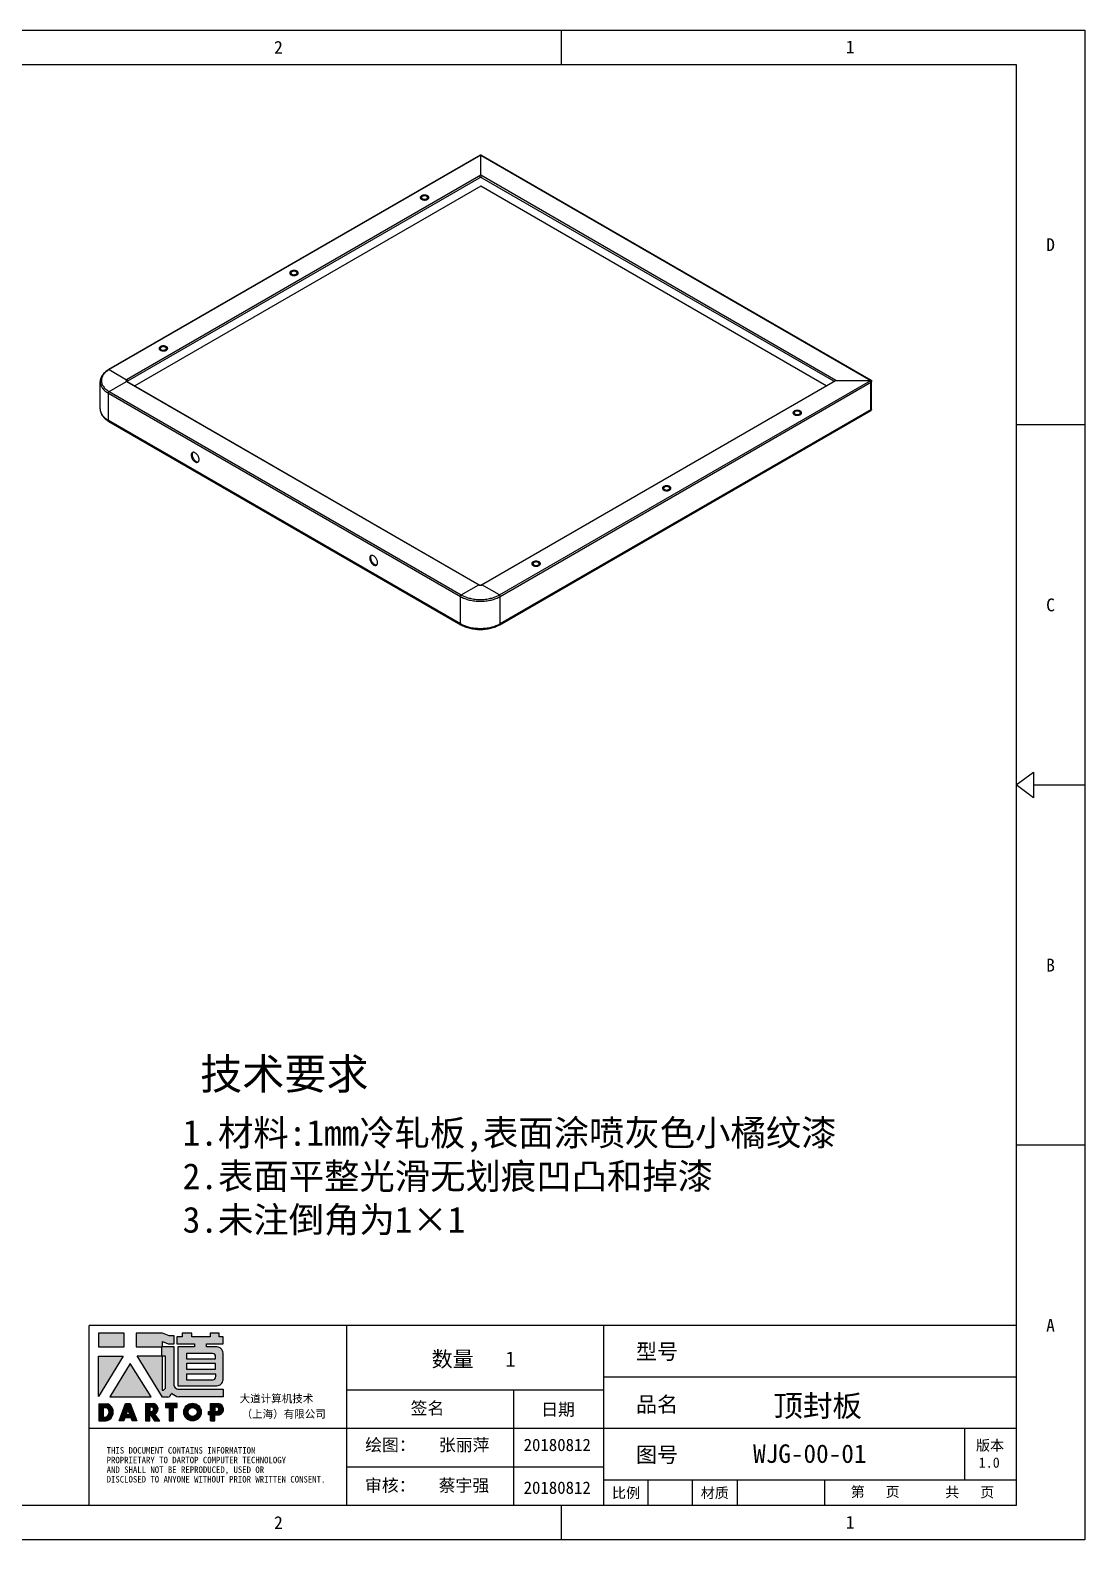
# Model space of a CAD drawing. Header units: millimetres. Extents: x 13106 to 40242, y 18888 to 28426.
# Drawn here: x 26977 to 27833, y 25390 to 26615 of the extents above; entities that cross this region are included whole.
import ezdxf
from ezdxf.enums import TextEntityAlignment as Align

# ---------------------------------------------------------------- set-up
doc = ezdxf.new("R2010")
doc.units = ezdxf.units.MM
for name, color, linetype in [('02___PRT_ALL_AXES', 7, 'Continuous'), ('4', 7, 'Continuous'), ('print', 30, 'Continuous')]:
    doc.layers.add(name, color=color, linetype=linetype)
doc.styles.add('Dartop', font='')
doc.styles.add('hzHT', font='simhei.ttf')
doc.styles.get('Dartop').set_extended_font_data('FangSong_GB2312')

# ---------------------------------------------------------------- blocks, each defined once
blk = doc.blocks.new('dadao')
for p, q in [((48, 19.2), (44.9, 10.4)), ((44.9, 10.4), (51.2, 10.4)), ((51.2, 10.4), (48, 19.2))]:
    blk.add_line(p, q)
for points in [[(41.8, 121.6), (41.8, 143.7), (-0.4, 143.7), (-0.4, 121.6), (41.8, 121.6)], [(104.8, 122), (104.8, 130.3), (114.1, 126.3), (124.2, 126.3), (124.2, 139.6), (115.9, 139.6), (105.1, 143.9), (61.5, 143.9)], [(61.7, 144), (61.7, 121.3), (103.9, 121.3)], [(113.4, 38.7), (105.1, 38.7), (63, 106.5), (103.9, 106.5), (103.9, 120.9), (103.9, 121.3)], [(109.7, 53.6), (109.7, 106.2), (104.3, 106.2), (104.3, 50.4), (106.6, 50.4)], [(144.6, 94.4), (144.6, 84.8), (192, 84.8), (192, 94.1), (144.9, 94.1)], [(0, 28), (0, 0), (11.8, 0)], [(0.1, 28), (14, 28)], [(76.8, 28.2), (76.8, 0), (84.1, 0), (84.1, 11.1), (91.6, -0.1), (100.3, -0.1), (91.7, 11.1)], [(76.8, 28.2), (90.6, 28.2)], [(120.2, 45), (119.5, 45), (119.5, 44.6)], [(183.7, 0), (183.7, 9.6), (180.6, 9.6), (180.6, 14.9), (183.8, 14.9), (183.8, 28.1), (196.1, 28.1), (196.5, 28.1)], [(7.1, 21.8), (7.1, 6.1), (12, 6.1)], [(7.1, 21.8), (11.4, 21.8)], [(84, 22.7), (84, 15.3), (87.2, 15.3)], [(84, 22.7), (87.3, 22.7)], [(183.7, 0), (190.9, 0), (190.9, 9.6), (198.8, 9.6)], [(194.9, 22.3), (190.8, 22.3), (190.8, 15), (194.4, 15)]]:
    blk.add_lwpolyline(points)
blk.add_lwpolyline([(137.1, 144.2), (137.1, 137.9), (128.3, 137.9), (128.3, 126.5), (157.3, 126.5), (157.3, 121.5), (130.3, 121.5), (130.3, 57.5), (194.4, 57.5, 0.414214), (204.4, 67.5), (204.4, 111.3, 0.414214), (194.4, 121.3), (177.5, 121.3), (177.5, 126.3), (204.7, 126.3), (204.7, 137.7), (198.2, 137.7), (198.2, 143.9), (183.3, 143.9), (183.3, 138), (153, 138), (153, 144.2), (137.1, 144.2)], format="xyb", close=True)
for points in [[(-0.3, 106.2), (40.4, 106.2), (-0.3, 39.7), (-0.3, 106.2)], [(51.7, 94.1), (18.4, 39.3), (86.2, 39.3)], [(43.8, 28.2), (51.8, 28.2), (62.6, -0.1), (55, -0.1), (53.2, 5), (42.9, 5), (41.1, 0), (33.6, 0)], [(110, 28.1), (110, 21.9), (116, 21.9), (116, -0.1), (123.2, -0.1), (123.2, 22), (129.2, 22), (129.2, 28.1), (110, 28.1)]]:
    blk.add_lwpolyline(points, close=True)
for points in [[(104.8, 122), (123.4, 122), (123.4, 60, 0.414214), (131.4, 52), (204.8, 52), (204.8, 39.1), (131.7, 39.1)], [(144.3, 110.8), (144.3, 101.8), (192.3, 101.8), (192.3, 105.5, 0.414214), (187.3, 110.5), (144.3, 110.5)], [(144.6, 77), (144.6, 67.5), (187.6, 67.5, 0.414214), (192.6, 72.5), (192.6, 76.4), (144.6, 76.4)]]:
    blk.add_lwpolyline(points, format="xyb")
for radius in [14.5, 7.44]:
    blk.add_circle((154.2, 14.2), radius)
for centre, radius, start, end in [((99.2, 60.7), 12.6, 305.6399, 325.969), ((9.6, 14.2), 14.4, 278.6604, 72.3203), ((88.6, 19.4), 8.95, 290.6073, 77.2124), ((111.6, 46.7), 8.19, 282.9811, 347.6627), ((136, 61.7), 22.9, 226.7358, 259.3209), ((195.7, 18.6), 9.51, 288.8959, 85.2442), ((8.5, 13.9), 8.49, 294.2143, 69.7177), ((86.4, 19), 3.8, 282.527, 76.7196), ((193.7, 18.7), 3.8, 280.9891, 72.5513)]:
    blk.add_arc(centre, radius, start, end)

msp = doc.modelspace()

# ---------------------------------------------------------------- hatches: boundary and pattern name
for points in [[(27052.827, 25557.596), (27031.997, 25557.596), (27031.997, 25546.713), (27052.827, 25546.713)], [(27052.156, 25539.099), (27032.053, 25539.099), (27032.053, 25506.277)], [(27057.729, 25533.143), (27041.295, 25506.058), (27074.758, 25506.058)], [(27096.005, 25500.516), (27086.495, 25500.516), (27086.495, 25497.499), (27089.462, 25497.499), (27089.462, 25486.627), (27093.015, 25486.627), (27093.015, 25497.506), (27096.005, 25497.506)]]:
    msp.add_hatch(color=0).paths.add_polyline_path(points)
h = msp.add_hatch(color=0)
h.paths.add_polyline_path([(27083.954, 25550.982), (27088.551, 25548.996), (27093.521, 25548.996), (27093.521, 25555.574), (27089.421, 25555.574), (27084.078, 25557.684), (27062.669, 25557.684), (27062.669, 25546.559), (27083.5, 25546.559), (27083.5, 25546.334), (27083.5, 25539.224), (27063.3, 25539.224), (27084.077, 25505.786), (27088.191, 25505.786, 0.27937482), (27091.195, 25508.707), (27091.195, 25508.861), (27091.558, 25508.861, 0.14314537), (27097.222, 25505.978), (27133.326, 25505.978), (27133.326, 25512.32), (27097.068, 25512.32, -0.41421356), (27093.119, 25516.269), (27093.119, 25546.91), (27083.954, 25546.91)])
h.paths.add_polyline_path([(27083.71, 25539.082), (27086.357, 25539.081), (27086.357, 25513.129, -0.08893574), (27084.823, 25511.551), (27083.701, 25511.551)], flags=16)
h = msp.add_hatch(color=0)
h.paths.add_polyline_path([(27133.264, 25554.653), (27130.051, 25554.653), (27130.051, 25557.709), (27122.709, 25557.709), (27122.709, 25554.806), (27107.719, 25554.806), (27107.719, 25557.862), (27099.868, 25557.862), (27099.868, 25554.749), (27095.529, 25554.749), (27095.529, 25549.116), (27109.845, 25549.116), (27109.845, 25546.624), (27096.505, 25546.624), (27096.505, 25515.078), (27128.174, 25515.078, 0.41421356), (27133.111, 25520.015), (27133.111, 25541.618, 0.41421356), (27128.174, 25546.555), (27119.802, 25546.555), (27119.802, 25548.999), (27133.264, 25548.999)])
h.paths.add_polyline_path([(27124.677, 25541.207, -0.41421356), (27127.145, 25538.738), (27127.145, 25536.928), (27103.435, 25536.928), (27103.435, 25541.207)], flags=16)
h.paths.add_polyline_path([(27126.992, 25533.108), (27126.992, 25528.524), (27103.588, 25528.524), (27103.588, 25533.108)], flags=16)
h.paths.add_polyline_path([(27127.298, 25524.399), (27127.298, 25522.436, -0.41421356), (27124.829, 25519.968), (27103.588, 25519.968), (27103.588, 25524.399)], flags=16)
h = msp.add_hatch(color=0)
h.paths.add_polyline_path([(27039.098, 25500.467), (27032.201, 25500.467), (27032.201, 25486.668), (27038.009, 25486.668, 0.79301591)])
h.paths.add_polyline_path([(27038.112, 25489.69), (27035.7, 25489.69), (27035.7, 25497.445), (27037.845, 25497.445, -0.67136089)], flags=16)
h = msp.add_hatch(color=0)
h.paths.add_polyline_path([(27057.781, 25500.58), (27053.845, 25500.58), (27048.783, 25486.654), (27052.511, 25486.654), (27053.389, 25489.122), (27058.439, 25489.122), (27059.336, 25486.624), (27063.094, 25486.624)])
h.paths.add_polyline_path([(27057.474, 25491.782), (27054.345, 25491.782), (27055.881, 25496.158)], flags=16)
h = msp.add_hatch(color=0)
h.paths.add_polyline_path([(27076.912, 25500.57), (27070.129, 25500.57), (27070.129, 25486.646), (27073.713, 25486.646), (27073.713, 25492.166), (27077.397, 25486.596), (27081.729, 25486.596), (27077.488, 25492.131, 0.74405494)])
h.paths.add_polyline_path([(27073.68, 25494.227), (27073.68, 25497.884), (27075.282, 25497.884, -0.79680897), (27075.258, 25494.227)], flags=16)
h = msp.add_hatch(color=0)
h.paths.add_polyline_path([(27101.174, 25493.658, 1), (27115.473, 25493.658, 1)])
h.paths.add_polyline_path([(27111.996, 25493.658, -1), (27104.651, 25493.658, -1)], flags=16)
h = msp.add_hatch(color=0)
h.paths.add_polyline_path([(27129.187, 25500.537), (27128.982, 25500.537), (27122.935, 25500.537), (27122.935, 25494.039), (27121.331, 25494.039), (27121.331, 25491.401), (27122.909, 25491.401), (27122.909, 25486.67), (27126.439, 25486.67), (27126.439, 25491.419), (27130.318, 25491.419, 0.81230381)])
h.paths.add_polyline_path([(27126.387, 25494.057), (27126.387, 25497.692), (27128.396, 25497.692, -0.77821343), (27128.19, 25494.057)], flags=16)

# ---------------------------------------------------------------- linework, layer by layer
at = {"color": 0}
for p, q in [((27407.852, 26587.444), (27407.852, 26615.291)), ((26119.52, 26587.444), (27777.231, 26587.444)), ((27777.231, 26587.444), (27777.231, 25417.865)), ((27832.925, 26295.049), (27777.231, 26295.049)), ((27791.154, 26002.655), (27832.925, 26002.655)), ((27832.925, 25710.26), (27777.231, 25710.26)), ((27777.231, 25564.063), (27024.514, 25564.063)), ((27024.514, 25417.865), (27024.514, 25564.063)), ((27233.367, 25564.063), (27233.367, 25417.865)), ((27442.22, 25417.865), (27442.22, 25564.063)), ((27233.367, 25511.849), (27442.22, 25511.849)), ((27369.122, 25511.849), (27369.122, 25417.865)), ((27442.22, 25522.292), (27777.231, 25522.292)), ((27024.514, 25480.521), (27233.367, 25480.521)), ((27233.367, 25480.521), (27777.231, 25480.521)), ((27735.46, 25438.751), (27735.46, 25480.521)), ((27233.367, 25449.193), (27442.22, 25449.193)), ((27442.22, 25438.751), (27777.231, 25438.751)), ((27478.32, 25417.865), (27478.32, 25438.751)), ((27514.42, 25417.865), (27514.42, 25438.751)), ((27550.815, 25417.865), (27550.815, 25438.751)), ((27621.74, 25417.865), (27621.74, 25438.751)), ((27777.231, 25417.865), (26119.52, 25417.865)), ((27407.852, 25390.018), (27407.852, 25417.865))]:
    msp.add_line(p, q, dxfattribs=at)
at = {"color": 3, "linetype": 'Continuous'}
for p, q in [((27341.828, 26513.957), (27040.225, 26339.828)), ((27342.328, 26513.899), (27040.737, 26339.777)), ((27341.638, 26513.501), (27342.328, 26513.103)), ((27342.328, 26497.61), (27342.328, 26513.899)), ((27342.328, 26513.899), (27659.077, 26331.028)), ((27659.602, 26331.071), (27342.828, 26513.957)), ((27342.328, 26497.61), (27054.844, 26331.632)), ((27343.035, 26496.345), (27055.569, 26330.377)), ((27629.114, 26330.364), (27341.621, 26496.345)), ((27630.864, 26331.028), (27342.328, 26497.61)), ((27342.328, 26488.608), (27061.607, 26326.535)), ((27622.768, 26326.7), (27342.328, 26488.608)), ((27040.737, 26339.777), (27054.844, 26331.632)), ((27033.317, 26308.001), (27033.317, 26330.026)), ((27040.013, 26298.668), (27040.013, 26320.694)), ((27040.013, 26320.694), (27325.883, 26155.65)), ((27040.737, 26321.949), (27054.844, 26330.093)), ((27040.737, 26321.949), (27326.608, 26156.905)), ((27054.844, 26330.093), (27340.714, 26165.05)), ((27055.357, 26330.144), (27341.227, 26165.101)), ((27055.569, 26330.377), (27055.569, 26330.022)), ((27342.868, 26165.101), (27630.339, 26331.071)), ((27343.38, 26165.05), (27630.864, 26331.028)), ((27357.487, 26156.905), (27659.077, 26331.028)), ((27358.212, 26155.65), (27659.82, 26329.783)), ((27630.864, 26331.028), (27659.077, 26331.028)), ((27658.388, 26330.63), (27657.699, 26331.028)), ((27659.113, 26307.349), (27659.113, 26329.374)), ((27659.82, 26307.757), (27659.82, 26330.599)), ((27357.798, 26132.709), (27659.052, 26306.638)), ((27358.212, 26133.625), (27659.82, 26307.757)), ((27040.013, 26298.668), (27325.883, 26133.625)), ((27040.427, 26297.753), (27326.297, 26132.709)), ((27326.608, 26156.905), (27340.714, 26165.05)), ((27357.487, 26156.905), (27343.38, 26165.05)), ((27325.883, 26133.625), (27325.883, 26155.65)), ((27358.212, 26133.625), (27358.212, 26155.65))]:
    msp.add_line(p, q, dxfattribs=at)
at = {"color": 7, "linetype": 'Continuous'}
for p, q in [((27294.315, 26478.035), (27295.022, 26478.443)), ((27299.265, 26480.893), (27298.558, 26480.484)), ((27188.25, 26416.798), (27188.957, 26417.207)), ((27193.199, 26419.656), (27192.492, 26419.248)), ((27082.184, 26355.562), (27082.891, 26355.97)), ((27087.134, 26358.419), (27086.427, 26358.011)), ((27659.61, 26330.478), (27659.82, 26330.599)), ((27596.958, 26303.308), (27597.665, 26303.716)), ((27601.908, 26306.166), (27601.201, 26305.757)), ((27490.893, 26242.071), (27491.6, 26242.48)), ((27495.842, 26244.929), (27495.135, 26244.521)), ((27384.827, 26180.835), (27385.534, 26181.243)), ((27389.777, 26183.692), (27389.07, 26183.284))]:
    msp.add_line(p, q, dxfattribs=at)
at = {"color": 0}
msp.add_lwpolyline([(27777.231, 26002.655), (27791.154, 26013.097), (27791.154, 25992.212), (27777.231, 26002.655)], close=True, dxfattribs=at)
at = {"color": 3, "linetype": 'Continuous'}
for centre, radius, start, end in [((27050.839, 26322.277), 20.206, 119.99662, 121.165131), ((27658.36, 26307.019), 0.676, 300.041233, 311.062348)]:
    msp.add_arc(centre, radius, start, end, dxfattribs=at)
for points, knots in [([(27341.126, 26513.552), (27341.195, 26513.592), (27341.384, 26513.62), (27341.553, 26513.55), (27341.638, 26513.501)], [0, 0, 0, 0, 0.44921659, 1, 1, 1, 1]), ([(27342.328, 26513.899), (27342.244, 26513.95), (27342.08, 26514.022), (27341.894, 26513.996), (27341.828, 26513.957)], [0, 0, 0, 0, 0.55896244, 1, 1, 1, 1]), ([(27342.328, 26513.899), (27342.411, 26513.95), (27342.575, 26514.022), (27342.761, 26513.996), (27342.828, 26513.957)], [0, 0, 0, 0, 0.55896314, 1, 1, 1, 1]), ([(27299.265, 26480.893), (27299.006, 26481.042), (27298.419, 26481.284), (27297.463, 26481.476), (27296.452, 26481.504), (27295.468, 26481.365), (27294.591, 26481.072), (27293.888, 26480.644), (27293.412, 26480.102), (27293.29, 26479.666), (27293.29, 26479.464)], [0, 0, 0, 0, 0.12882282, 0.27056753, 0.41788333, 0.56238709, 0.69620291, 0.81359552, 0.91306672, 1, 1, 1, 1]), ([(27293.29, 26479.464), (27293.29, 26479.33), (27293.339, 26479.053), (27293.55, 26478.666), (27293.883, 26478.315), (27294.162, 26478.124), (27294.315, 26478.035)], [0, 0, 0, 0, 0.21777015, 0.45095262, 0.7101899, 1, 1, 1, 1]), ([(27294.315, 26478.035), (27294.574, 26477.885), (27295.161, 26477.643), (27296.117, 26477.452), (27297.128, 26477.424), (27298.112, 26477.562), (27298.989, 26477.855), (27299.692, 26478.284), (27300.168, 26478.825), (27300.29, 26479.262), (27300.29, 26479.464)], [0, 0, 0, 0, 0.12882282, 0.27056753, 0.41788333, 0.56238709, 0.69620291, 0.81359552, 0.91306672, 1, 1, 1, 1]), ([(27300.29, 26479.464), (27300.29, 26479.597), (27300.241, 26479.875), (27300.03, 26480.262), (27299.697, 26480.612), (27299.419, 26480.804), (27299.265, 26480.893)], [0, 0, 0, 0, 0.21777015, 0.45095262, 0.7101899, 1, 1, 1, 1]), ([(27193.199, 26419.656), (27192.94, 26419.806), (27192.354, 26420.048), (27191.398, 26420.239), (27190.386, 26420.267), (27189.403, 26420.129), (27188.525, 26419.836), (27187.823, 26419.407), (27187.346, 26418.866), (27187.225, 26418.429), (27187.225, 26418.227)], [0, 0, 0, 0, 0.12882282, 0.27056753, 0.41788333, 0.56238709, 0.69620291, 0.81359552, 0.91306672, 1, 1, 1, 1]), ([(27187.225, 26418.227), (27187.225, 26418.094), (27187.274, 26417.816), (27187.485, 26417.429), (27187.817, 26417.079), (27188.096, 26416.887), (27188.25, 26416.798)], [0, 0, 0, 0, 0.21777015, 0.45095262, 0.7101899, 1, 1, 1, 1]), ([(27188.25, 26416.798), (27188.509, 26416.649), (27189.095, 26416.407), (27190.051, 26416.215), (27191.063, 26416.187), (27192.046, 26416.326), (27192.924, 26416.619), (27193.627, 26417.047), (27194.103, 26417.588), (27194.225, 26418.025), (27194.225, 26418.227)], [0, 0, 0, 0, 0.12882282, 0.27056753, 0.41788333, 0.56238709, 0.69620291, 0.81359552, 0.91306672, 1, 1, 1, 1]), ([(27194.225, 26418.227), (27194.225, 26418.36), (27194.175, 26418.638), (27193.965, 26419.025), (27193.632, 26419.376), (27193.353, 26419.567), (27193.199, 26419.656)], [0, 0, 0, 0, 0.21777015, 0.45095262, 0.7101899, 1, 1, 1, 1]), ([(27087.134, 26358.419), (27086.875, 26358.569), (27086.288, 26358.811), (27085.332, 26359.002), (27084.321, 26359.03), (27083.337, 26358.892), (27082.46, 26358.599), (27081.757, 26358.171), (27081.281, 26357.629), (27081.159, 26357.192), (27081.159, 26356.991)], [0, 0, 0, 0, 0.12882282, 0.27056753, 0.41788333, 0.56238709, 0.69620291, 0.81359552, 0.91306672, 1, 1, 1, 1]), ([(27081.159, 26356.991), (27081.159, 26356.857), (27081.208, 26356.579), (27081.419, 26356.192), (27081.752, 26355.842), (27082.031, 26355.65), (27082.184, 26355.562)], [0, 0, 0, 0, 0.21777015, 0.45095262, 0.7101899, 1, 1, 1, 1]), ([(27082.184, 26355.562), (27082.443, 26355.412), (27083.03, 26355.17), (27083.986, 26354.979), (27084.997, 26354.951), (27085.981, 26355.089), (27086.858, 26355.382), (27087.561, 26355.81), (27088.037, 26356.352), (27088.159, 26356.789), (27088.159, 26356.991)], [0, 0, 0, 0, 0.12882282, 0.27056753, 0.41788333, 0.56238709, 0.69620291, 0.81359552, 0.91306672, 1, 1, 1, 1]), ([(27088.159, 26356.991), (27088.159, 26357.124), (27088.11, 26357.402), (27087.899, 26357.789), (27087.566, 26358.139), (27087.288, 26358.331), (27087.134, 26358.419)], [0, 0, 0, 0, 0.21777015, 0.45095262, 0.7101899, 1, 1, 1, 1]), ([(27040.225, 26339.828), (27039.204, 26339.238), (27037.34, 26337.952), (27035.097, 26335.578), (27033.656, 26332.903), (27033.317, 26330.965), (27033.317, 26330.026)], [0, 0, 0, 0, 0.28221555, 0.53894027, 0.77516216, 1, 1, 1, 1]), ([(27040.382, 26339.567), (27039.46, 26339.01), (27037.792, 26337.808), (27035.816, 26335.633), (27034.588, 26333.237), (27034.2, 26330.71), (27034.693, 26328.191), (27036.016, 26325.819), (27038.076, 26323.674), (27039.792, 26322.495), (27040.737, 26321.949)], [0, 0, 0, 0, 0.14364229, 0.27227429, 0.38836247, 0.49733797, 0.60679288, 0.7241605, 0.85452331, 1, 1, 1, 1]), ([(27040.225, 26339.828), (27040.294, 26339.868), (27040.483, 26339.896), (27040.652, 26339.826), (27040.737, 26339.777)], [0, 0, 0, 0, 0.44921659, 1, 1, 1, 1]), ([(27054.844, 26331.632), (27054.688, 26331.542), (27054.42, 26331.337), (27054.234, 26330.863), (27054.42, 26330.389), (27054.688, 26330.183), (27054.844, 26330.093)], [0, 0, 0, 0, 0.27538249, 0.49999901, 0.7246162, 1, 1, 1, 1]), ([(27054.844, 26331.632), (27055.059, 26331.508), (27055.399, 26331.116), (27055.569, 26330.626), (27055.569, 26330.377)], [0, 0, 0, 0, 0.49999887, 1, 1, 1, 1]), ([(27659.077, 26331.028), (27659.166, 26331.076), (27659.341, 26331.144), (27659.532, 26331.112), (27659.602, 26331.071)], [0, 0, 0, 0, 0.55466668, 1, 1, 1, 1]), ([(27033.317, 26330.026), (27033.317, 26329.155), (27033.638, 26327.34), (27035.015, 26324.812), (27037.189, 26322.526), (27039.009, 26321.273), (27040.013, 26320.694)], [0, 0, 0, 0, 0.21777099, 0.45094932, 0.71019729, 1, 1, 1, 1]), ([(27040.013, 26320.694), (27040.013, 26320.942), (27040.182, 26321.432), (27040.522, 26321.825), (27040.737, 26321.949)], [0, 0, 0, 0, 0.50000167, 1, 1, 1, 1]), ([(27054.844, 26330.093), (27054.879, 26330.114), (27055.007, 26330.178), (27055.16, 26330.205), (27055.26, 26330.182)], [0, 0, 0, 0, 0.28511808, 1, 1, 1, 1]), ([(27055.267, 26330.209), (27055.263, 26330.214), (27055.293, 26330.183), (27055.31, 26330.174), (27055.341, 26330.153), (27055.357, 26330.144)], [0, 0, 0, 0, 0.17062194, 0.5035184, 1, 1, 1, 1]), ([(27055.432, 26330.274), (27055.422, 26330.265), (27055.387, 26330.226), (27055.358, 26330.182), (27055.343, 26330.147)], [0, 0, 0, 0, 0.26513357, 1, 1, 1, 1]), ([(27055.569, 26330.377), (27055.556, 26330.37), (27055.507, 26330.34), (27055.462, 26330.304), (27055.432, 26330.274)], [0, 0, 0, 0, 0.26333968, 1, 1, 1, 1]), ([(27659.113, 26329.374), (27659.113, 26329.623), (27658.943, 26330.113), (27658.603, 26330.505), (27658.388, 26330.63)], [0, 0, 0, 0, 0.50000113, 1, 1, 1, 1]), ([(27659.077, 26331.028), (27659.293, 26330.909), (27659.643, 26330.526), (27659.82, 26330.034), (27659.82, 26329.783)], [0, 0, 0, 0, 0.49420463, 1, 1, 1, 1]), ([(27659.602, 26331.071), (27659.672, 26331.031), (27659.794, 26330.883), (27659.82, 26330.699), (27659.82, 26330.599)], [0, 0, 0, 0, 0.44546477, 1, 1, 1, 1]), ([(27033.317, 26308.001), (27033.317, 26306.999), (27033.671, 26304.947), (27035.171, 26302.133), (27037.479, 26299.674), (27039.388, 26298.352), (27040.427, 26297.753)], [0, 0, 0, 0, 0.23052305, 0.46926144, 0.72398693, 1, 1, 1, 1]), ([(27033.317, 26308.001), (27033.317, 26307.13), (27033.638, 26305.315), (27035.015, 26302.787), (27037.189, 26300.501), (27039.009, 26299.248), (27040.013, 26298.668)], [0, 0, 0, 0, 0.21777099, 0.45094932, 0.71019729, 1, 1, 1, 1]), ([(27601.908, 26306.166), (27601.649, 26306.315), (27601.062, 26306.557), (27600.106, 26306.749), (27599.095, 26306.776), (27598.111, 26306.638), (27597.234, 26306.345), (27596.531, 26305.917), (27596.055, 26305.375), (27595.933, 26304.939), (27595.933, 26304.737)], [0, 0, 0, 0, 0.12882282, 0.27056753, 0.41788333, 0.56238709, 0.69620291, 0.81359552, 0.91306672, 1, 1, 1, 1]), ([(27658.804, 26306.509), (27658.821, 26306.524), (27658.886, 26306.586), (27658.94, 26306.661), (27658.973, 26306.721)], [0, 0, 0, 0, 0.24285212, 1, 1, 1, 1]), ([(27658.973, 26306.721), (27658.996, 26306.764), (27659.085, 26306.962), (27659.113, 26307.183), (27659.113, 26307.349)], [0, 0, 0, 0, 0.22749382, 1, 1, 1, 1]), ([(27659.82, 26307.757), (27659.764, 26307.523), (27659.589, 26307.083), (27659.244, 26306.748), (27659.052, 26306.638)], [0, 0, 0, 0, 0.52141957, 1, 1, 1, 1]), ([(27040.427, 26297.753), (27040.361, 26297.791), (27040.237, 26297.895), (27040.053, 26298.196), (27040.013, 26298.477), (27040.013, 26298.668)], [0, 0, 0, 0, 0.21843961, 0.45230858, 1, 1, 1, 1]), ([(27595.933, 26304.737), (27595.933, 26304.603), (27595.982, 26304.326), (27596.193, 26303.938), (27596.526, 26303.588), (27596.805, 26303.397), (27596.958, 26303.308)], [0, 0, 0, 0, 0.21777015, 0.45095262, 0.7101899, 1, 1, 1, 1]), ([(27596.958, 26303.308), (27597.217, 26303.158), (27597.804, 26302.916), (27598.76, 26302.725), (27599.771, 26302.697), (27600.755, 26302.835), (27601.632, 26303.128), (27602.335, 26303.557), (27602.811, 26304.098), (27602.933, 26304.535), (27602.933, 26304.737)], [0, 0, 0, 0, 0.12882282, 0.27056753, 0.41788333, 0.56238709, 0.69620291, 0.81359552, 0.91306672, 1, 1, 1, 1]), ([(27602.933, 26304.737), (27602.933, 26304.87), (27602.884, 26305.148), (27602.673, 26305.535), (27602.34, 26305.885), (27602.062, 26306.077), (27601.908, 26306.166)], [0, 0, 0, 0, 0.21777015, 0.45095262, 0.7101899, 1, 1, 1, 1]), ([(27495.842, 26244.929), (27495.583, 26245.079), (27494.997, 26245.321), (27494.041, 26245.512), (27493.029, 26245.54), (27492.046, 26245.402), (27491.168, 26245.109), (27490.466, 26244.68), (27489.989, 26244.139), (27489.868, 26243.702), (27489.868, 26243.5)], [0, 0, 0, 0, 0.12882282, 0.27056753, 0.41788333, 0.56238709, 0.69620291, 0.81359552, 0.91306672, 1, 1, 1, 1]), ([(27489.868, 26243.5), (27489.868, 26243.367), (27489.917, 26243.089), (27490.127, 26242.702), (27490.46, 26242.352), (27490.739, 26242.16), (27490.893, 26242.071)], [0, 0, 0, 0, 0.21777015, 0.45095262, 0.7101899, 1, 1, 1, 1]), ([(27490.893, 26242.071), (27491.152, 26241.922), (27491.738, 26241.68), (27492.694, 26241.488), (27493.706, 26241.46), (27494.689, 26241.599), (27495.567, 26241.892), (27496.27, 26242.32), (27496.746, 26242.861), (27496.868, 26243.298), (27496.868, 26243.5)], [0, 0, 0, 0, 0.12882282, 0.27056753, 0.41788333, 0.56238709, 0.69620291, 0.81359552, 0.91306672, 1, 1, 1, 1]), ([(27496.868, 26243.5), (27496.868, 26243.633), (27496.818, 26243.911), (27496.608, 26244.298), (27496.275, 26244.648), (27495.996, 26244.84), (27495.842, 26244.929)], [0, 0, 0, 0, 0.21777015, 0.45095262, 0.7101899, 1, 1, 1, 1]), ([(27389.777, 26183.692), (27389.518, 26183.842), (27388.931, 26184.084), (27387.975, 26184.275), (27386.964, 26184.303), (27385.98, 26184.165), (27385.103, 26183.872), (27384.4, 26183.444), (27383.924, 26182.902), (27383.802, 26182.465), (27383.802, 26182.264)], [0, 0, 0, 0, 0.12882282, 0.27056753, 0.41788333, 0.56238709, 0.69620291, 0.81359552, 0.91306672, 1, 1, 1, 1]), ([(27383.802, 26182.264), (27383.802, 26182.13), (27383.851, 26181.852), (27384.062, 26181.465), (27384.395, 26181.115), (27384.673, 26180.923), (27384.827, 26180.835)], [0, 0, 0, 0, 0.21777015, 0.45095262, 0.7101899, 1, 1, 1, 1]), ([(27384.827, 26180.835), (27385.086, 26180.685), (27385.673, 26180.443), (27386.629, 26180.252), (27387.64, 26180.224), (27388.624, 26180.362), (27389.501, 26180.655), (27390.204, 26181.083), (27390.68, 26181.625), (27390.802, 26182.062), (27390.802, 26182.264)], [0, 0, 0, 0, 0.12882282, 0.27056753, 0.41788333, 0.56238709, 0.69620291, 0.81359552, 0.91306672, 1, 1, 1, 1]), ([(27390.802, 26182.264), (27390.802, 26182.397), (27390.753, 26182.675), (27390.542, 26183.062), (27390.209, 26183.412), (27389.93, 26183.604), (27389.777, 26183.692)], [0, 0, 0, 0, 0.21777015, 0.45095262, 0.7101899, 1, 1, 1, 1]), ([(27340.714, 26165.05), (27340.799, 26165.099), (27340.969, 26165.169), (27341.158, 26165.141), (27341.227, 26165.101)], [0, 0, 0, 0, 0.55078402, 1, 1, 1, 1]), ([(27340.714, 26165.05), (27340.748, 26165.031), (27340.889, 26164.955), (27341.04, 26164.896), (27341.157, 26164.86)], [0, 0, 0, 0, 0.23817858, 1, 1, 1, 1]), ([(27341.157, 26164.86), (27341.443, 26164.772), (27342.047, 26164.691), (27342.651, 26164.772), (27342.938, 26164.86)], [0, 0, 0, 0, 0.50000016, 1, 1, 1, 1]), ([(27341.227, 26165.101), (27341.332, 26165.04), (27341.604, 26164.949), (27342.047, 26164.902), (27342.491, 26164.949), (27342.763, 26165.04), (27342.868, 26165.101)], [0, 0, 0, 0, 0.21487164, 0.49999674, 0.78512685, 1, 1, 1, 1]), ([(27343.38, 26165.05), (27343.295, 26165.099), (27343.126, 26165.169), (27342.937, 26165.141), (27342.868, 26165.101)], [0, 0, 0, 0, 0.55078341, 1, 1, 1, 1]), ([(27342.938, 26164.86), (27342.978, 26164.873), (27343.13, 26164.924), (27343.277, 26164.991), (27343.38, 26165.05)], [0, 0, 0, 0, 0.26143646, 1, 1, 1, 1]), ([(27325.883, 26155.65), (27325.883, 26155.898), (27326.053, 26156.389), (27326.393, 26156.781), (27326.608, 26156.905)], [0, 0, 0, 0, 0.50000167, 1, 1, 1, 1]), ([(27325.883, 26155.65), (27326.989, 26155.011), (27329.409, 26153.884), (27333.35, 26152.687), (27337.616, 26151.95), (27342.047, 26151.701), (27346.479, 26151.95), (27350.745, 26152.687), (27354.685, 26153.884), (27357.105, 26155.011), (27358.212, 26155.65)], [0, 0, 0, 0, 0.11415513, 0.23732606, 0.36697594, 0.50000052, 0.63302503, 0.7626747, 0.8858453, 1, 1, 1, 1]), ([(27326.608, 26156.905), (27327.665, 26156.295), (27329.976, 26155.219), (27333.74, 26154.075), (27337.814, 26153.371), (27342.047, 26153.133), (27346.28, 26153.371), (27350.355, 26154.075), (27354.119, 26155.219), (27356.43, 26156.295), (27357.487, 26156.905)], [0, 0, 0, 0, 0.11415513, 0.23732606, 0.36697594, 0.50000052, 0.63302503, 0.7626747, 0.8858453, 1, 1, 1, 1]), ([(27358.212, 26155.65), (27358.212, 26155.898), (27358.042, 26156.389), (27357.702, 26156.781), (27357.487, 26156.905)], [0, 0, 0, 0, 0.50000113, 1, 1, 1, 1]), ([(27325.883, 26133.625), (27326.989, 26132.986), (27329.409, 26131.859), (27333.35, 26130.662), (27337.616, 26129.924), (27342.047, 26129.676), (27346.479, 26129.924), (27350.745, 26130.662), (27354.685, 26131.859), (27357.105, 26132.986), (27358.212, 26133.625)], [0, 0, 0, 0, 0.11415513, 0.23732606, 0.36697594, 0.50000052, 0.63302503, 0.7626747, 0.8858453, 1, 1, 1, 1]), ([(27326.297, 26132.709), (27326.231, 26132.747), (27326.108, 26132.851), (27325.923, 26133.153), (27325.883, 26133.434), (27325.883, 26133.625)], [0, 0, 0, 0, 0.21843961, 0.45230858, 1, 1, 1, 1]), ([(27326.297, 26132.709), (27327.39, 26132.078), (27329.764, 26130.969), (27333.615, 26129.794), (27337.757, 26129.075), (27342.047, 26128.833), (27346.338, 26129.075), (27350.48, 26129.794), (27354.33, 26130.969), (27356.704, 26132.078), (27357.798, 26132.709)], [0, 0, 0, 0, 0.11568019, 0.23900241, 0.3679984, 0.50000093, 0.63200331, 0.76099889, 0.88432045, 1, 1, 1, 1]), ([(27357.798, 26132.709), (27357.864, 26132.747), (27357.987, 26132.851), (27358.171, 26133.153), (27358.212, 26133.434), (27358.212, 26133.625)], [0, 0, 0, 0, 0.21844046, 0.45230983, 1, 1, 1, 1])]:
    msp.add_open_spline(points, degree=3, knots=knots, dxfattribs=at)
at = {"color": 7, "linetype": 'Continuous'}
for points, knots in [([(27298.558, 26480.484), (27298.373, 26480.591), (27297.954, 26480.764), (27297.271, 26480.901), (27296.549, 26480.921), (27295.846, 26480.822), (27295.219, 26480.613), (27294.717, 26480.307), (27294.377, 26479.92), (27294.29, 26479.608), (27294.29, 26479.464)], [0, 0, 0, 0, 0.12882282, 0.27056753, 0.41788333, 0.56238709, 0.69620291, 0.81359552, 0.91306672, 1, 1, 1, 1]), ([(27294.29, 26479.464), (27294.29, 26479.369), (27294.325, 26479.17), (27294.476, 26478.894), (27294.714, 26478.644), (27294.913, 26478.507), (27295.022, 26478.443)], [0, 0, 0, 0, 0.21777015, 0.45095262, 0.7101899, 1, 1, 1, 1]), ([(27295.022, 26478.443), (27295.207, 26478.336), (27295.626, 26478.163), (27296.309, 26478.027), (27297.032, 26478.007), (27297.734, 26478.106), (27298.361, 26478.315), (27298.863, 26478.621), (27299.203, 26479.008), (27299.29, 26479.32), (27299.29, 26479.464)], [0, 0, 0, 0, 0.12882282, 0.27056753, 0.41788333, 0.56238709, 0.69620291, 0.81359552, 0.91306672, 1, 1, 1, 1]), ([(27299.29, 26479.464), (27299.29, 26479.559), (27299.255, 26479.758), (27299.104, 26480.034), (27298.867, 26480.284), (27298.668, 26480.421), (27298.558, 26480.484)], [0, 0, 0, 0, 0.21777015, 0.45095262, 0.7101899, 1, 1, 1, 1]), ([(27192.492, 26419.248), (27192.307, 26419.355), (27191.888, 26419.527), (27191.205, 26419.664), (27190.483, 26419.684), (27189.781, 26419.585), (27189.154, 26419.376), (27188.652, 26419.07), (27188.312, 26418.683), (27188.225, 26418.371), (27188.225, 26418.227)], [0, 0, 0, 0, 0.12882282, 0.27056753, 0.41788333, 0.56238709, 0.69620291, 0.81359552, 0.91306672, 1, 1, 1, 1]), ([(27188.225, 26418.227), (27188.225, 26418.132), (27188.26, 26417.933), (27188.41, 26417.657), (27188.648, 26417.407), (27188.847, 26417.27), (27188.957, 26417.207)], [0, 0, 0, 0, 0.21777015, 0.45095262, 0.7101899, 1, 1, 1, 1]), ([(27188.957, 26417.207), (27189.142, 26417.1), (27189.561, 26416.927), (27190.244, 26416.79), (27190.966, 26416.77), (27191.669, 26416.869), (27192.295, 26417.078), (27192.797, 26417.384), (27193.138, 26417.771), (27193.225, 26418.083), (27193.225, 26418.227)], [0, 0, 0, 0, 0.12882282, 0.27056753, 0.41788333, 0.56238709, 0.69620291, 0.81359552, 0.91306672, 1, 1, 1, 1]), ([(27193.225, 26418.227), (27193.225, 26418.322), (27193.189, 26418.521), (27193.039, 26418.797), (27192.801, 26419.047), (27192.602, 26419.184), (27192.492, 26419.248)], [0, 0, 0, 0, 0.21777015, 0.45095262, 0.7101899, 1, 1, 1, 1]), ([(27086.427, 26358.011), (27086.242, 26358.118), (27085.823, 26358.291), (27085.14, 26358.428), (27084.418, 26358.447), (27083.715, 26358.349), (27083.088, 26358.139), (27082.586, 26357.834), (27082.246, 26357.447), (27082.159, 26357.135), (27082.159, 26356.991)], [0, 0, 0, 0, 0.12882282, 0.27056753, 0.41788333, 0.56238709, 0.69620291, 0.81359552, 0.91306672, 1, 1, 1, 1]), ([(27082.159, 26356.991), (27082.159, 26356.895), (27082.194, 26356.697), (27082.345, 26356.42), (27082.582, 26356.17), (27082.782, 26356.033), (27082.891, 26355.97)], [0, 0, 0, 0, 0.21777015, 0.45095262, 0.7101899, 1, 1, 1, 1]), ([(27082.891, 26355.97), (27083.076, 26355.863), (27083.495, 26355.69), (27084.178, 26355.554), (27084.901, 26355.534), (27085.603, 26355.632), (27086.23, 26355.842), (27086.732, 26356.148), (27087.072, 26356.534), (27087.159, 26356.846), (27087.159, 26356.991)], [0, 0, 0, 0, 0.12882282, 0.27056753, 0.41788333, 0.56238709, 0.69620291, 0.81359552, 0.91306672, 1, 1, 1, 1]), ([(27087.159, 26356.991), (27087.159, 26357.086), (27087.124, 26357.284), (27086.973, 26357.561), (27086.736, 26357.811), (27086.537, 26357.948), (27086.427, 26358.011)], [0, 0, 0, 0, 0.21777015, 0.45095262, 0.7101899, 1, 1, 1, 1]), ([(27601.201, 26305.757), (27601.016, 26305.864), (27600.597, 26306.037), (27599.914, 26306.174), (27599.192, 26306.194), (27598.489, 26306.095), (27597.862, 26305.886), (27597.36, 26305.58), (27597.02, 26305.193), (27596.933, 26304.881), (27596.933, 26304.737)], [0, 0, 0, 0, 0.12882282, 0.27056753, 0.41788333, 0.56238709, 0.69620291, 0.81359552, 0.91306672, 1, 1, 1, 1]), ([(27596.933, 26304.737), (27596.933, 26304.642), (27596.968, 26304.443), (27597.119, 26304.167), (27597.357, 26303.917), (27597.556, 26303.779), (27597.665, 26303.716)], [0, 0, 0, 0, 0.21777015, 0.45095262, 0.7101899, 1, 1, 1, 1]), ([(27597.665, 26303.716), (27597.85, 26303.609), (27598.269, 26303.436), (27598.952, 26303.3), (27599.675, 26303.28), (27600.377, 26303.378), (27601.004, 26303.588), (27601.506, 26303.894), (27601.846, 26304.281), (27601.933, 26304.593), (27601.933, 26304.737)], [0, 0, 0, 0, 0.12882282, 0.27056753, 0.41788333, 0.56238709, 0.69620291, 0.81359552, 0.91306672, 1, 1, 1, 1]), ([(27601.933, 26304.737), (27601.933, 26304.832), (27601.898, 26305.03), (27601.747, 26305.307), (27601.51, 26305.557), (27601.311, 26305.694), (27601.201, 26305.757)], [0, 0, 0, 0, 0.21777015, 0.45095262, 0.7101899, 1, 1, 1, 1]), ([(27495.135, 26244.521), (27494.95, 26244.628), (27494.531, 26244.8), (27493.848, 26244.937), (27493.126, 26244.957), (27492.423, 26244.858), (27491.797, 26244.649), (27491.295, 26244.343), (27490.955, 26243.956), (27490.868, 26243.644), (27490.868, 26243.5)], [0, 0, 0, 0, 0.12882282, 0.27056753, 0.41788333, 0.56238709, 0.69620291, 0.81359552, 0.91306672, 1, 1, 1, 1]), ([(27490.868, 26243.5), (27490.868, 26243.405), (27490.903, 26243.206), (27491.053, 26242.93), (27491.291, 26242.68), (27491.49, 26242.543), (27491.6, 26242.48)], [0, 0, 0, 0, 0.21777015, 0.45095262, 0.7101899, 1, 1, 1, 1]), ([(27491.6, 26242.48), (27491.785, 26242.373), (27492.204, 26242.2), (27492.887, 26242.063), (27493.609, 26242.043), (27494.312, 26242.142), (27494.938, 26242.351), (27495.44, 26242.657), (27495.781, 26243.044), (27495.868, 26243.356), (27495.868, 26243.5)], [0, 0, 0, 0, 0.12882282, 0.27056753, 0.41788333, 0.56238709, 0.69620291, 0.81359552, 0.91306672, 1, 1, 1, 1]), ([(27495.868, 26243.5), (27495.868, 26243.595), (27495.832, 26243.794), (27495.682, 26244.07), (27495.444, 26244.32), (27495.245, 26244.457), (27495.135, 26244.521)], [0, 0, 0, 0, 0.21777015, 0.45095262, 0.7101899, 1, 1, 1, 1]), ([(27389.07, 26183.284), (27388.885, 26183.391), (27388.466, 26183.564), (27387.783, 26183.7), (27387.06, 26183.72), (27386.358, 26183.622), (27385.731, 26183.412), (27385.229, 26183.106), (27384.889, 26182.72), (27384.802, 26182.408), (27384.802, 26182.264)], [0, 0, 0, 0, 0.12882282, 0.27056753, 0.41788333, 0.56238709, 0.69620291, 0.81359552, 0.91306672, 1, 1, 1, 1]), ([(27384.802, 26182.264), (27384.802, 26182.168), (27384.837, 26181.97), (27384.988, 26181.693), (27385.225, 26181.443), (27385.424, 26181.306), (27385.534, 26181.243)], [0, 0, 0, 0, 0.21777015, 0.45095262, 0.7101899, 1, 1, 1, 1]), ([(27385.534, 26181.243), (27385.719, 26181.136), (27386.138, 26180.963), (27386.821, 26180.827), (27387.543, 26180.807), (27388.246, 26180.905), (27388.873, 26181.115), (27389.375, 26181.421), (27389.715, 26181.807), (27389.802, 26182.119), (27389.802, 26182.264)], [0, 0, 0, 0, 0.12882282, 0.27056753, 0.41788333, 0.56238709, 0.69620291, 0.81359552, 0.91306672, 1, 1, 1, 1]), ([(27389.802, 26182.264), (27389.802, 26182.359), (27389.767, 26182.557), (27389.616, 26182.834), (27389.379, 26183.084), (27389.179, 26183.221), (27389.07, 26183.284)], [0, 0, 0, 0, 0.21777015, 0.45095262, 0.7101899, 1, 1, 1, 1])]:
    msp.add_open_spline(points, degree=3, knots=knots, dxfattribs=at)
at = {"color": 3, "linetype": 'Continuous'}
msp.add_open_spline([(27055.26, 26330.182), (27055.294, 26330.174), (27055.327, 26330.162), (27055.357, 26330.144)], degree=3, dxfattribs=at)
at = {"layer": '02___PRT_ALL_AXES', "color": 7, "linetype": 'Continuous'}
for p, q in [((27107.287, 26270.443), (27107.994, 26270.851)), ((27252.244, 26186.754), (27252.952, 26187.162))]:
    msp.add_line(p, q, dxfattribs=at)
for centre in [(27109.985, 26271.346), (27254.942, 26187.657)]:
    msp.add_arc(centre, 1.91, 147.156537, 149.377478, dxfattribs=at)
at = {"layer": '02___PRT_ALL_AXES', "color": 3, "linetype": 'Continuous'}
for points, knots in [([(27108.219, 26272.503), (27108.071, 26272.417), (27107.793, 26272.184), (27107.497, 26271.7), (27107.321, 26271.105), (27107.287, 26270.671), (27107.287, 26270.443)], [0, 0, 0, 0, 0.21777259, 0.45095513, 0.71019153, 1, 1, 1, 1]), ([(27107.287, 26270.443), (27107.287, 26270.058), (27107.395, 26269.25), (27107.796, 26268.062), (27108.415, 26266.918), (27109.201, 26265.912), (27110.092, 26265.123), (27111.02, 26264.616), (27111.929, 26264.434), (27112.494, 26264.579), (27112.719, 26264.709)], [0, 0, 0, 0, 0.12882069, 0.27056677, 0.41788187, 0.56238463, 0.69620021, 0.81359264, 0.91306485, 1, 1, 1, 1]), ([(27113.651, 26266.769), (27113.651, 26267.153), (27113.543, 26267.962), (27113.142, 26269.15), (27112.523, 26270.294), (27111.737, 26271.3), (27110.846, 26272.089), (27109.918, 26272.596), (27109.009, 26272.778), (27108.444, 26272.633), (27108.219, 26272.503)], [0, 0, 0, 0, 0.12882069, 0.27056677, 0.41788187, 0.56238463, 0.69620021, 0.81359264, 0.91306485, 1, 1, 1, 1]), ([(27112.719, 26264.709), (27112.867, 26264.794), (27113.145, 26265.028), (27113.441, 26265.511), (27113.617, 26266.107), (27113.651, 26266.541), (27113.651, 26266.769)], [0, 0, 0, 0, 0.21777259, 0.45095513, 0.71019153, 1, 1, 1, 1]), ([(27253.176, 26188.814), (27253.028, 26188.728), (27252.75, 26188.494), (27252.455, 26188.011), (27252.279, 26187.415), (27252.244, 26186.982), (27252.244, 26186.754)], [0, 0, 0, 0, 0.21777259, 0.45095513, 0.71019153, 1, 1, 1, 1]), ([(27252.244, 26186.754), (27252.244, 26186.369), (27252.352, 26185.56), (27252.754, 26184.373), (27253.373, 26183.229), (27254.159, 26182.222), (27255.049, 26181.434), (27255.978, 26180.927), (27256.887, 26180.744), (27257.452, 26180.89), (27257.676, 26181.019)], [0, 0, 0, 0, 0.12882069, 0.27056677, 0.41788187, 0.56238463, 0.69620021, 0.81359264, 0.91306485, 1, 1, 1, 1]), ([(27258.608, 26183.079), (27258.608, 26183.464), (27258.501, 26184.273), (27258.099, 26185.46), (27257.48, 26186.604), (27256.694, 26187.611), (27255.804, 26188.399), (27254.875, 26188.906), (27253.966, 26189.089), (27253.401, 26188.943), (27253.176, 26188.814)], [0, 0, 0, 0, 0.12882069, 0.27056677, 0.41788187, 0.56238463, 0.69620021, 0.81359264, 0.91306485, 1, 1, 1, 1]), ([(27257.676, 26181.019), (27257.825, 26181.105), (27258.103, 26181.339), (27258.398, 26181.822), (27258.574, 26182.418), (27258.608, 26182.851), (27258.608, 26183.079)], [0, 0, 0, 0, 0.21777259, 0.45095513, 0.71019153, 1, 1, 1, 1])]:
    msp.add_open_spline(points, degree=3, knots=knots, dxfattribs=at)
at = {"layer": '02___PRT_ALL_AXES', "color": 7, "linetype": 'Continuous'}
for points, knots in [([(27108.341, 26272.319), (27108.282, 26272.22), (27108.063, 26271.762), (27107.994, 26271.243), (27107.994, 26270.851)], [0, 0, 0, 0, 0.22658284, 1, 1, 1, 1]), ([(27107.994, 26270.851), (27107.994, 26270.494), (27108.087, 26269.743), (27108.562, 26268.248), (27109.402, 26266.859), (27110.501, 26265.767), (27111.363, 26265.193), (27112.223, 26264.889), (27112.796, 26264.897), (27113.045, 26264.961)], [0, 0, 0, 0, 0.12555557, 0.26330577, 0.54902708, 0.68386509, 0.80512015, 0.909916, 1, 1, 1, 1]), ([(27108.6, 26272.659), (27108.58, 26272.638), (27108.499, 26272.552), (27108.428, 26272.457), (27108.38, 26272.382)], [0, 0, 0, 0, 0.24558628, 1, 1, 1, 1]), ([(27253.298, 26188.63), (27253.24, 26188.531), (27253.021, 26188.072), (27252.952, 26187.553), (27252.952, 26187.162)], [0, 0, 0, 0, 0.22658284, 1, 1, 1, 1]), ([(27252.952, 26187.162), (27252.952, 26186.804), (27253.045, 26186.053), (27253.52, 26184.559), (27254.359, 26183.17), (27255.458, 26182.078), (27256.321, 26181.504), (27257.18, 26181.2), (27257.754, 26181.207), (27258.002, 26181.272)], [0, 0, 0, 0, 0.12555557, 0.26330577, 0.54902708, 0.68386509, 0.80512015, 0.909916, 1, 1, 1, 1]), ([(27253.558, 26188.969), (27253.538, 26188.949), (27253.457, 26188.862), (27253.386, 26188.767), (27253.337, 26188.693)], [0, 0, 0, 0, 0.24558628, 1, 1, 1, 1])]:
    msp.add_open_spline(points, degree=3, knots=knots, dxfattribs=at)
at = {"layer": 'print'}
msp.add_lwpolyline([(26063.826, 26615.291), (27832.925, 26615.291), (27832.925, 25390.018), (26063.826, 25390.018)], close=True, dxfattribs=at)

# ---------------------------------------------------------------- block references
at = {"color": 0, "xscale": 0.4936531771232358, "yscale": 0.4936531771608504, "zscale": 0.4936531771654331}
msp.add_blockref('dadao', (27032.201, 25486.668), dxfattribs=at)

# ---------------------------------------------------------------- texts
at = {"color": 0}
for s, height, style, p in [('2', 10.443, 'Dartop', (27178.114, 26601.367)), ('1', 10.443, 'Dartop', (27642.351, 26601.698)), ('D', 10.443, 'Dartop', (27805.078, 26441.246)), ('C', 10.443, 'Dartop', (27805.078, 26148.852)), ('B', 10.443, 'Dartop', (27805.078, 25856.457)), ('A', 10.443, 'Dartop', (27805.078, 25564.063)), ('型号', 12.5312, 'hzHT', (27485.563, 25542.813)), ('数量   1', 12.5312, 'hzHT', (27336.671, 25536.678)), ('签名', 10.025, 'hzHT', (27299.143, 25496.865)), ('日期', 10.025, 'hzHT', (27405.147, 25495.837)), ('品名', 12.5312, 'hzHT', (27485.563, 25499.926)), ('顶封板', 17.5437, 'hzHT', (27616.004, 25498.79)), ('图号', 12.5312, 'hzHT', (27485.563, 25459.092)), ('WJG-00-01', 15.0374, 'hzHT', (27609.591, 25459.956)), ('版本', 8.3541, 'hzHT', (27755.943, 25466.66)), ('1.0', 8.3541, 'hzHT', (27755.315, 25452.706)), ('比例', 8.3541, 'hzHT', (27460.356, 25428.091)), ('材质', 8.3541, 'hzHT', (27532.426, 25428.091)), ('第   页', 8.3541, 'hzHT', (27662.711, 25428.957)), ('共   页', 8.3541, 'hzHT', (27739.451, 25428.653)), ('2', 10.443, 'Dartop', (27178.114, 25403.942)), ('1', 10.443, 'Dartop', (27642.351, 25404.273))]:
    msp.add_text(s, height=height, dxfattribs=dict(at, style=style)).set_placement(p, align=Align.MIDDLE_CENTER)
at = {"color": 0, "style": 'hzHT'}
msp.add_text('技术要求', height=25.0624, dxfattribs=at).set_placement((27182.895, 25780.659), align=Align.TOP_CENTER)
for s, height, p in [('1.材料:1mm冷轧板,表面涂喷灰色小橘纹漆 ', 21.05241, (27100.36, 25730.927)), ('2.表面平整光滑无划痕凹凸和掉漆', 21.05241, (27100.36, 25695.647)), ('3.未注倒角为1×1', 21.0524, (27100.36, 25660.367))]:
    msp.add_text(s, height=height, dxfattribs=at).set_placement(p, align=Align.TOP_LEFT)
for s, height, p in [('绘图：', 10.025, (27248.535, 25462.059)), ('张丽萍', 10.025, (27308.384, 25462.059)), ('THIS DOCUMENT CONTAINS INFORMATION', 5.22133, (27038.61, 25460.002)), ('20180812', 10.025, (27377.209, 25462.059)), ('AND SHALL NOT BE REPRODUCED, USED OR', 5.22133, (27038.61, 25444.338)), ('PROPRIETARY TO DARTOP COMPUTER TECHNOLOGY', 5.22133, (27038.61, 25452.17)), ('DISCLOSED TO ANYONE WITHOUT PRIOR WRITTEN CONSENT.', 5.22133, (27038.61, 25436.506)), ('审核：', 10.025, (27248.411, 25429.162)), ('蔡宇强', 10.025, (27308.26, 25429.162)), ('20180812', 10.025, (27377.209, 25427.327))]:
    msp.add_text(s, height=height, dxfattribs=at).set_placement(p)
at = {"layer": '4', "color": 0, "style": 'hzHT'}
for s, p in [('大道计算机技术', (27146.602, 25501.474)), ('（上海）有限公司', (27148.178, 25488.986))]:
    msp.add_text(s, height=6.2656, dxfattribs=at).set_placement(p)

doc.saveas('drawing.dxf')
